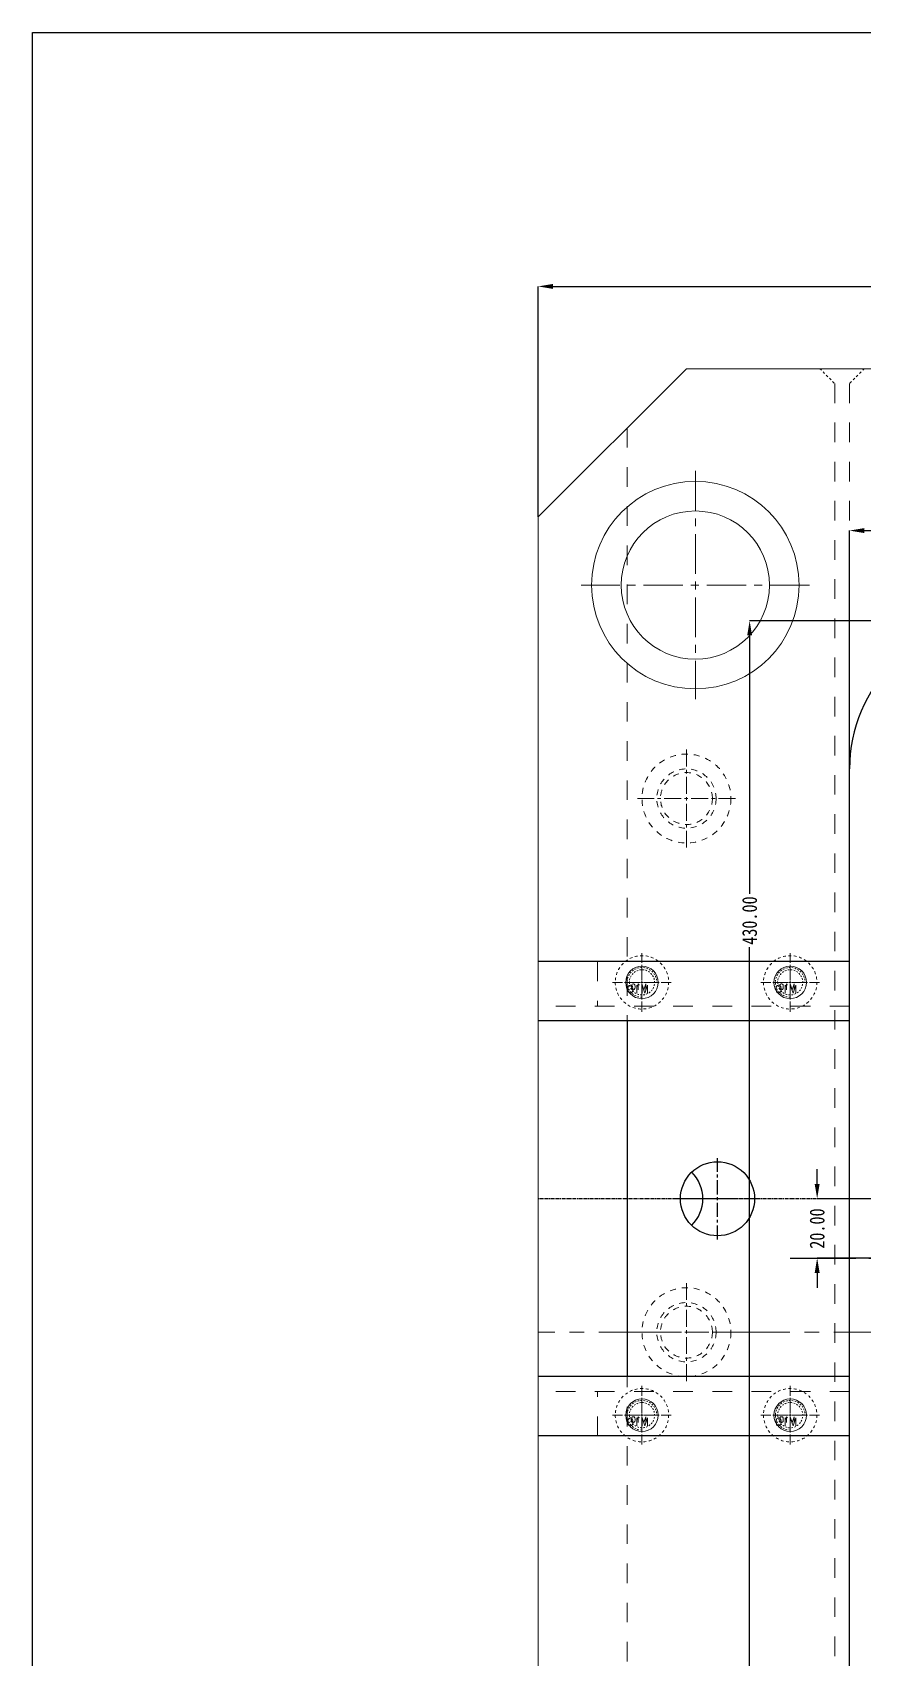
# Model space of a CAD drawing. Header units: millimetres. Extents: x -2414 to 10498, y -2238 to 649.
# Drawn here: x -589 to -309, y -1107 to -558 of the extents above; entities that cross this region are included whole.
import ezdxf

# ---------------------------------------------------------------- set-up
doc = ezdxf.new("R2010")
doc.units = ezdxf.units.MM
doc.header["$LTSCALE"] = 16.335
doc.header["$PDMODE"] = 3
doc.header["$PDSIZE"] = 0.3125
doc.linetypes.add('CENTER', pattern=[0.6, 0.375, -0.075, 0.075, -0.075])
doc.linetypes.add('HIDDEN', pattern=[0.2, 0.1, -0.1])
doc.layers.get('0').update_dxf_attribs({"linetype": 'CONTINUOUS'})
doc.layers.get('Defpoints').update_dxf_attribs({"linetype": 'CONTINUOUS'})
doc.layers.add('DEFAULT_2', color=8, linetype='HIDDEN')
doc.layers.add('moldbase', color=7, linetype='CONTINUOUS', lineweight=20)
doc.layers.add('screw', color=33, linetype='CONTINUOUS', lineweight=13)
doc.styles.get("Standard").update_dxf_attribs({"font": 'txt', "width": 0.8})
doc.styles.add('TXT', font='txt.shx', dxfattribs={"bigfont": 'gbcbig.shx'})
doc.dimstyles.new('01', dxfattribs={"dimtxt": 5, "dimasz": 5, "dimexe": 0, "dimexo": 0, "dimgap": 0, "dimtad": 0, "dimzin": 0, "dimdsep": 46, "dimtxsty": 'Standard', "dimcen": 0, "dimclrd": 4, "dimclre": 4, "dimclrt": 6, "dimazin": 0, "dimtfac": 1, "dimtofl": 0, "dimtmove": 0, "dimatfit": 3, "dimfxl": 0, "dimtolj": 1, "dimtzin": 0, "dimarcsym": 0})

# ---------------------------------------------------------------- blocks, each defined once
blk = doc.blocks.new('*D90')
at = {"color": 4, "linetype": 'ByBlock', "lineweight": -2, "transparency": 16777216}
for p, q in [((-313.64, -806.63), (-313.64, -726.24)), ((-308.64, -726.24), (-178.82, -726.24)), ((71.36, -726.24), (-160.82, -726.24)), ((76.36, -806.63), (76.36, -726.24))]:
    blk.add_line(p, q, dxfattribs=at)
at = {"color": 4, "linetype": 'ByBlock', "transparency": 16777216}
for points in [[(-308.64, -725.41), (-308.64, -727.07), (-313.64, -726.24)], [(71.36, -725.41), (71.36, -727.07), (76.36, -726.24)]]:
    blk.add_solid(points, dxfattribs=at)
at = {"layer": 'Defpoints', "color": 0, "linetype": 'ByBlock', "transparency": 16777216}
for p in [(-313.64, -726.24), (-313.64, -806.63), (76.36, -806.63)]:
    blk.add_point(p, dxfattribs=at)
at = {"color": 6, "linetype": 'ByBlock', "transparency": 16777216, "insert": (-169.82, -726.24), "char_height": 5, "attachment_point": 5}
blk.add_mtext('\\A1;390.00', dxfattribs=at)
blk = doc.blocks.new('*D91')
at = {"color": 4, "linetype": 'ByBlock', "lineweight": -2, "transparency": 16777216}
for p, q in [((-263.64, -756.63), (-347.32, -756.63)), ((-347.32, -761.63), (-347.32, -848.79)), ((-347.32, -1181.63), (-347.32, -866.79)), ((-263.64, -1186.63), (-347.32, -1186.63))]:
    blk.add_line(p, q, dxfattribs=at)
at = {"color": 4, "linetype": 'ByBlock', "transparency": 16777216}
for points in [[(-348.15, -761.63), (-346.49, -761.63), (-347.32, -756.63)], [(-348.15, -1181.63), (-346.49, -1181.63), (-347.32, -1186.63)]]:
    blk.add_solid(points, dxfattribs=at)
at = {"layer": 'Defpoints', "color": 0, "linetype": 'ByBlock', "transparency": 16777216}
for p in [(-263.64, -756.63), (-347.32, -1186.63), (-263.64, -1186.63)]:
    blk.add_point(p, dxfattribs=at)
at = {"color": 6, "linetype": 'ByBlock', "transparency": 16777216, "insert": (-347.32, -857.79), "char_height": 5, "attachment_point": 5, "rotation": 90}
blk.add_mtext('\\A1;430.00', dxfattribs=at)
blk = doc.blocks.new('*D101')
at = {"color": 4, "linetype": 'ByBlock', "lineweight": -2, "transparency": 16777216}
for p, q in [((-418.64, -721.63), (-418.64, -643.88)), ((-413.64, -643.88), (-135.18, -643.88)), ((176.36, -643.88), (-117.84, -643.88)), ((181.36, -721.63), (181.36, -643.88))]:
    blk.add_line(p, q, dxfattribs=at)
at = {"color": 4, "linetype": 'ByBlock', "transparency": 16777216}
for points in [[(-413.64, -643.05), (-413.64, -644.72), (-418.64, -643.88)], [(176.36, -643.05), (176.36, -644.72), (181.36, -643.88)]]:
    blk.add_solid(points, dxfattribs=at)
at = {"layer": 'Defpoints', "color": 0, "linetype": 'ByBlock', "transparency": 16777216}
for p in [(-418.64, -643.88), (-418.64, -721.63), (181.36, -721.63)]:
    blk.add_point(p, dxfattribs=at)
at = {"color": 6, "linetype": 'ByBlock', "transparency": 16777216, "insert": (-126.51, -643.88), "char_height": 5, "attachment_point": 5}
blk.add_mtext('\\A1;600.00', dxfattribs=at)
blk = doc.blocks.new('screw_m10_g')
at = {"layer": 'screw', "color": 1, "linetype": 'CENTER', "ltscale": 0.310989}
for p, q in [((0, -5.5), (0, 5.5)), ((-5.5, 0), (5.5, 0))]:
    blk.add_line(p, q, dxfattribs=at)
at = {"layer": 'screw', "color": 33, "linetype": 'HIDDEN', "ltscale": 0.310989}
blk.add_circle((0, 0), 4.25, dxfattribs=at)
at = {"layer": 'screw', "color": 92, "linetype": 'HIDDEN', "ltscale": 0.310989}
blk.add_arc((0, 0), 5, 270, 180, dxfattribs=at)
at = {"layer": 'screw', "color": 6, "style": 'TXT'}
blk.add_text('M10', height=2, dxfattribs=at).set_placement((-1.7, -2.5))
blk = doc.blocks.new('screw_m10_i')
at = {"layer": 'screw', "color": 1, "linetype": 'CENTER', "ltscale": 0.55978}
for p, q in [((0, -9.9), (0, 9.9)), ((-9.9, 0), (9.9, 0))]:
    blk.add_line(p, q, dxfattribs=at)
at = {"layer": 'screw', "color": 8, "linetype": 'HIDDEN', "ltscale": 0.55978}
blk.add_circle((0, 0), 9, dxfattribs=at)
at = {"layer": 'screw', "color": 33, "linetype": 'ByBlock'}
blk.add_circle((0, 0), 5.5, dxfattribs=at)
at = {"layer": 'screw', "color": 6, "linetype": 'ByBlock', "style": 'TXT'}
blk.add_text('M10', height=2.7, dxfattribs=at).set_placement((-2.34, -3.6))
blk = doc.blocks.new('*D180')
at = {"color": 4, "linetype": 'ByBlock', "lineweight": -2, "transparency": 16777216}
for p, q in [((-324.54, -946.63), (-324.54, -941.63)), ((-232.81, -951.63), (-324.54, -951.63)), ((-264.48, -971.63), (-324.54, -971.63)), ((-324.54, -976.63), (-324.54, -981.63))]:
    blk.add_line(p, q, dxfattribs=at)
at = {"color": 4, "linetype": 'ByBlock', "transparency": 16777216}
for points in [[(-325.38, -946.63), (-323.71, -946.63), (-324.54, -951.63)], [(-325.38, -976.63), (-323.71, -976.63), (-324.54, -971.63)]]:
    blk.add_solid(points, dxfattribs=at)
at = {"layer": 'Defpoints', "color": 0, "linetype": 'ByBlock', "transparency": 16777216}
for p in [(-232.81, -951.63), (-324.54, -971.63), (-264.48, -971.63)]:
    blk.add_point(p, dxfattribs=at)
at = {"color": 6, "linetype": 'ByBlock', "transparency": 16777216, "insert": (-324.54, -961.68), "char_height": 5, "attachment_point": 5, "rotation": 90}
blk.add_mtext('\\A1;20.00', dxfattribs=at)

msp = doc.modelspace()

# ---------------------------------------------------------------- linework, layer by layer
for p, q in [((-313.638, -1136.63), (-313.638, -806.63)), ((-313.638, -871.63), (-418.638, -871.63)), ((-313.638, -891.63), (-418.638, -891.63)), ((-313.638, -1011.63), (-418.638, -1011.63)), ((-313.638, -1031.63), (-418.638, -1031.63))]:
    msp.add_line(p, q)
at = {"linetype": 'ByBlock'}
msp.add_line((-388.638, -891.63), (-388.638, -1011.63), dxfattribs=at)
at = {"color": 1, "linetype": 'CENTER', "ltscale": 0.777472}
for p, q in [((-358.156, -965.38), (-358.156, -937.88)), ((-344.406, -951.63), (-371.906, -951.63))]:
    msp.add_line(p, q, dxfattribs=at)
at = {"color": 1, "linetype": 'CENTER', "ltscale": 3.607469}
msp.add_line((-333.638, -971.63), (96.362, -971.63), dxfattribs=at)
at = {"linetype": 'ByBlock'}
msp.add_lwpolyline([(-589.213, -558.244), (1149.906, -558.244), (1149.906, -1945.086), (-589.213, -1945.086)], close=True, dxfattribs=at)
msp.add_circle((-358.156, -951.63), 12.5, dxfattribs=at)
msp.add_arc((-263.638, -806.63), 50, 90, 180)
msp.add_arc((-375.593, -951.63), 12.5, 314.22583, 45.77417, dxfattribs=at)
at = {"layer": 'DEFAULT_2', "color": 1, "linetype": 'CENTER', "ltscale": 0.191865}
msp.add_line((-313.638, -951.63), (-418.638, -951.63), dxfattribs=at)
at = {"layer": 'moldbase', "linetype": 'ByBlock'}
for p, q in [((-418.638, -721.63), (-368.638, -671.63)), ((131.362, -671.63), (-368.638, -671.63)), ((-418.638, -721.63), (-418.638, -1271.63))]:
    msp.add_line(p, q, dxfattribs=at)
at = {"layer": 'moldbase', "color": 8, "linetype": 'HIDDEN', "ltscale": 0.466483}
for p, q in [((-323.638, -671.63), (-318.638, -676.63)), ((-308.638, -671.63), (-313.638, -676.63))]:
    msp.add_line(p, q, dxfattribs=at)
at = {"layer": 'moldbase', "color": 8, "linetype": 'HIDDEN', "ltscale": 4.042853}
for p, q in [((-318.638, -676.63), (-318.638, -1316.63)), ((-313.638, -676.63), (-313.638, -1266.63)), ((-388.638, -691.63), (-388.638, -1301.63)), ((-398.638, -871.63), (-398.638, -886.63)), ((-313.638, -886.63), (-418.638, -886.63)), ((-313.638, -1016.63), (-418.638, -1016.63)), ((-398.638, -1031.63), (-398.638, -1016.63))]:
    msp.add_line(p, q, dxfattribs=at)
at = {"layer": 'moldbase', "color": 1, "linetype": 'CENTER', "ltscale": 2.176921}
for p, q in [((-365.638, -706.13), (-365.638, -783.13)), ((-327.138, -744.63), (-404.138, -744.63))]:
    msp.add_line(p, q, dxfattribs=at)
at = {"layer": 'moldbase', "color": 1, "linetype": 'CENTER', "ltscale": 0.932966}
for p, q in [((-368.638, -800.13), (-368.638, -833.13)), ((-352.138, -816.63), (-385.138, -816.63)), ((-368.638, -1013.13), (-368.638, -980.13)), ((-385.138, -996.63), (-352.138, -996.63))]:
    msp.add_line(p, q, dxfattribs=at)
at = {"layer": 'moldbase', "color": 1, "linetype": 'CENTER', "ltscale": 4.042853}
msp.add_line((181.362, -996.63), (-418.638, -996.63), dxfattribs=at)
at = {"layer": 'moldbase', "linetype": 'ByBlock'}
for radius in [35, 25]:
    msp.add_circle((-365.638, -744.63), radius, dxfattribs=at)
at = {"layer": 'moldbase', "color": 8, "linetype": 'HIDDEN', "ltscale": 1.243955}
for centre, radius in [((-368.638, -816.63), 15), ((-368.638, -816.63), 10), ((-368.638, -816.63), 8.75), ((-368.638, -996.63), 15), ((-368.638, -996.63), 10), ((-368.638, -996.63), 8.75)]:
    msp.add_circle(centre, radius, dxfattribs=at)

# ---------------------------------------------------------------- block references
at = {"layer": 'screw', "linetype": 'ByBlock', "xscale": -1}
for name, p in [('screw_m10_i', (-383.638, -878.63)), ('screw_m10_i', (-333.638, -878.63)), ('screw_m10_g', (-383.638, -878.63)), ('screw_m10_g', (-333.638, -878.63)), ('screw_m10_i', (-383.638, -1024.63)), ('screw_m10_i', (-333.638, -1024.63)), ('screw_m10_g', (-383.638, -1024.63)), ('screw_m10_g', (-333.638, -1024.63))]:
    msp.add_blockref(name, p, dxfattribs=at)

# ---------------------------------------------------------------- dimensions: what is measured, and where the dimension line sits
at = {"linetype": 'ByBlock'}
for base, p1, p2, picture, middle in [((-418.638, -643.884), (181.362, -721.63), (-418.638, -721.63), '*D101', (-126.509, -643.884)), ((-313.638, -726.238), (76.362, -806.63), (-313.638, -806.63), '*D90', (-169.825, -726.238))]:
    dim = msp.add_linear_dim(base=base, p1=p1, p2=p2, dimstyle='01', dxfattribs=at)
    dim.commit()
    dim.dimension.update_dxf_attribs({"geometry": picture, "text_midpoint": middle, "dimtype": 160})
for base, p1, p2, picture, middle in [((-347.32, -1186.63), (-263.638, -756.63), (-263.638, -1186.63), '*D91', (-347.32, -857.786)), ((-324.543, -971.63), (-232.808, -951.63), (-264.484, -971.63), '*D180', (-324.543, -961.676))]:
    dim = msp.add_linear_dim(base=base, p1=p1, p2=p2, angle=90, dimstyle='01', dxfattribs=at)
    dim.commit()
    dim.dimension.update_dxf_attribs({"geometry": picture, "text_midpoint": middle, "dimtype": 160})

doc.saveas('drawing.dxf')
